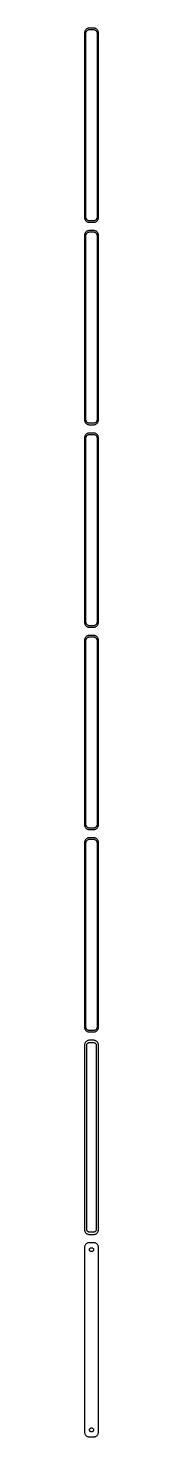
# Model space of a CAD drawing. Header units: metres. Extents: x -8 to 8, y 3180 to 6456.
# Drawn here: x -8 to 8, y 3180 to 4704 of the extents above; entities that cross this region are included whole.
import ezdxf

# ---------------------------------------------------------------- set-up
doc = ezdxf.new("R2010")
doc.units = ezdxf.units.M

msp = doc.modelspace()

# ---------------------------------------------------------------- linework, layer by layer
for p, q in [((-7.46057, 4699.63), (-7.5, 4699)), ((-7.5, 4699), (-7.5, 4499)), ((-7.34291, 4700.24), (-7.46057, 4699.63)), ((-7.14888, 4700.84), (-7.34291, 4700.24)), ((-6.88153, 4701.41), (-7.14888, 4700.84)), ((-6.54507, 4701.94), (-6.88153, 4701.41)), ((-6.14484, 4702.42), (-6.54507, 4701.94)), ((-5.68712, 4702.85), (-6.14484, 4702.42)), ((-6, 4698.5), (-5.96844, 4699)), ((-6, 4499.5), (-6, 4698.5)), ((-5.96844, 4699), (-5.87433, 4699.49)), ((-5.87433, 4699.49), (-5.7191, 4699.97)), ((-5.7191, 4699.97), (-5.50522, 4700.43)), ((-5.17912, 4703.22), (-5.68712, 4702.85)), ((-5.50522, 4700.43), (-5.23605, 4700.85)), ((-5.23605, 4700.85), (-4.91586, 4701.24)), ((-4.62889, 4703.52), (-5.17912, 4703.22)), ((-4.91586, 4701.24), (-4.54968, 4701.58)), ((-4.04507, 4703.76), (-4.62889, 4703.52)), ((-4.54968, 4701.58), (-4.1433, 4701.88)), ((-4.1433, 4701.88), (-3.70311, 4702.12)), ((-3.4369, 4703.91), (-4.04507, 4703.76)), ((-3.70311, 4702.12), (-3.23605, 4702.3)), ((-2.81395, 4703.99), (-3.4369, 4703.91)), ((-3.23605, 4702.3), (-2.74951, 4702.43)), ((2.81395, 4703.99), (-2.81395, 4703.99)), ((-2.74951, 4702.43), (-2.25116, 4702.49)), ((-2.25116, 4702.49), (2.25116, 4702.49)), ((2.25116, 4702.49), (2.74951, 4702.43)), ((2.74951, 4702.43), (3.23605, 4702.3)), ((3.4369, 4703.91), (2.81395, 4703.99)), ((3.23605, 4702.3), (3.70311, 4702.12)), ((4.04507, 4703.76), (3.4369, 4703.91)), ((3.70311, 4702.12), (4.1433, 4701.88)), ((4.62889, 4703.52), (4.04507, 4703.76)), ((4.1433, 4701.88), (4.54968, 4701.58)), ((4.54968, 4701.58), (4.91586, 4701.24)), ((5.17912, 4703.22), (4.62889, 4703.52)), ((4.91586, 4701.24), (5.23605, 4700.85)), ((5.68712, 4702.85), (5.17912, 4703.22)), ((5.23605, 4700.85), (5.50522, 4700.43)), ((5.50522, 4700.43), (5.7191, 4699.97)), ((6.14484, 4702.42), (5.68712, 4702.85)), ((5.7191, 4699.97), (5.87433, 4699.49)), ((5.87433, 4699.49), (5.96844, 4699)), ((5.96844, 4699), (6, 4698.5)), ((6, 4698.5), (6, 4499.5)), ((6.54507, 4701.94), (6.14484, 4702.42)), ((6.88153, 4701.41), (6.54507, 4701.94)), ((7.14888, 4700.84), (6.88153, 4701.41)), ((7.34291, 4700.24), (7.14888, 4700.84)), ((7.46057, 4699.63), (7.34291, 4700.24)), ((7.5, 4699), (7.46057, 4699.63)), ((7.5, 4499), (7.5, 4699)), ((-7.5, 4499), (-7.46057, 4498.37)), ((-7.46057, 4498.37), (-7.34291, 4497.76)), ((-7.34291, 4497.76), (-7.14888, 4497.16)), ((-7.14888, 4497.16), (-6.88153, 4496.59)), ((-6.88153, 4496.59), (-6.54507, 4496.06)), ((-6.54507, 4496.06), (-6.14484, 4495.58)), ((-5.96844, 4499), (-6, 4499.5)), ((-5.87433, 4498.51), (-5.96844, 4499)), ((-5.7191, 4498.03), (-5.87433, 4498.51)), ((-5.50522, 4497.57), (-5.7191, 4498.03)), ((-5.23605, 4497.15), (-5.50522, 4497.57)), ((-4.91586, 4496.76), (-5.23605, 4497.15)), ((-4.54968, 4496.42), (-4.91586, 4496.76)), ((-4.1433, 4496.12), (-4.54968, 4496.42)), ((-3.70311, 4495.88), (-4.1433, 4496.12)), ((-3.23605, 4495.7), (-3.70311, 4495.88)), ((3.70311, 4495.88), (3.23605, 4495.7)), ((4.1433, 4496.12), (3.70311, 4495.88)), ((4.54968, 4496.42), (4.1433, 4496.12)), ((4.91586, 4496.76), (4.54968, 4496.42)), ((5.23605, 4497.15), (4.91586, 4496.76)), ((5.50522, 4497.57), (5.23605, 4497.15)), ((5.7191, 4498.03), (5.50522, 4497.57)), ((5.87433, 4498.51), (5.7191, 4498.03)), ((5.96844, 4499), (5.87433, 4498.51)), ((6, 4499.5), (5.96844, 4499)), ((6.14484, 4495.58), (6.54507, 4496.06)), ((6.54507, 4496.06), (6.88153, 4496.59)), ((6.88153, 4496.59), (7.14888, 4497.16)), ((7.14888, 4497.16), (7.34291, 4497.76)), ((7.34291, 4497.76), (7.46057, 4498.37)), ((7.46057, 4498.37), (7.5, 4499)), ((-7.46057, 4480.63), (-7.5, 4480)), ((-7.34291, 4481.24), (-7.46057, 4480.63)), ((-7.14888, 4481.84), (-7.34291, 4481.24)), ((-6.88153, 4482.41), (-7.14888, 4481.84)), ((-6.54507, 4482.94), (-6.88153, 4482.41)), ((-6.14484, 4483.42), (-6.54507, 4482.94)), ((-6.14484, 4495.58), (-5.68712, 4495.15)), ((-5.68712, 4483.85), (-6.14484, 4483.42)), ((-5.87433, 4480.49), (-5.7191, 4480.97)), ((-5.7191, 4480.97), (-5.50522, 4481.43)), ((-5.68712, 4495.15), (-5.17912, 4494.78)), ((-5.17912, 4484.22), (-5.68712, 4483.85)), ((-5.50522, 4481.43), (-5.23605, 4481.85)), ((-5.23605, 4481.85), (-4.91586, 4482.24)), ((-5.17912, 4494.78), (-4.62889, 4494.48)), ((-4.62889, 4484.52), (-5.17912, 4484.22)), ((-4.91586, 4482.24), (-4.54968, 4482.58)), ((-4.62889, 4494.48), (-4.04507, 4494.24)), ((-4.04507, 4484.76), (-4.62889, 4484.52)), ((-4.54968, 4482.58), (-4.1433, 4482.88)), ((-4.1433, 4482.88), (-3.70311, 4483.12)), ((-4.04507, 4494.24), (-3.4369, 4494.09)), ((-3.4369, 4484.91), (-4.04507, 4484.76)), ((-3.70311, 4483.12), (-3.23605, 4483.3)), ((-3.4369, 4494.09), (-2.81395, 4494.01)), ((-2.81395, 4484.99), (-3.4369, 4484.91)), ((-2.74951, 4495.57), (-3.23605, 4495.7)), ((-3.23605, 4483.3), (-2.74951, 4483.43)), ((-2.81395, 4494.01), (2.81395, 4494.01)), ((2.81395, 4484.99), (-2.81395, 4484.99)), ((-2.25116, 4495.51), (-2.74951, 4495.57)), ((-2.74951, 4483.43), (-2.25116, 4483.49)), ((2.25116, 4495.51), (-2.25116, 4495.51)), ((-2.25116, 4483.49), (2.25116, 4483.49)), ((2.74951, 4495.57), (2.25116, 4495.51)), ((2.25116, 4483.49), (2.74951, 4483.43)), ((3.23605, 4495.7), (2.74951, 4495.57)), ((2.74951, 4483.43), (3.23605, 4483.3)), ((2.81395, 4494.01), (3.4369, 4494.09)), ((3.4369, 4484.91), (2.81395, 4484.99)), ((3.23605, 4483.3), (3.70311, 4483.12)), ((3.4369, 4494.09), (4.04507, 4494.24)), ((4.04507, 4484.76), (3.4369, 4484.91)), ((3.70311, 4483.12), (4.1433, 4482.88)), ((4.04507, 4494.24), (4.62889, 4494.48)), ((4.62889, 4484.52), (4.04507, 4484.76)), ((4.1433, 4482.88), (4.54968, 4482.58)), ((4.54968, 4482.58), (4.91586, 4482.24)), ((4.62889, 4494.48), (5.17912, 4494.78)), ((5.17912, 4484.22), (4.62889, 4484.52)), ((4.91586, 4482.24), (5.23605, 4481.85)), ((5.17912, 4494.78), (5.68712, 4495.15)), ((5.68712, 4483.85), (5.17912, 4484.22)), ((5.23605, 4481.85), (5.50522, 4481.43)), ((5.50522, 4481.43), (5.7191, 4480.97)), ((5.68712, 4495.15), (6.14484, 4495.58)), ((6.14484, 4483.42), (5.68712, 4483.85)), ((5.7191, 4480.97), (5.87433, 4480.49)), ((6.54507, 4482.94), (6.14484, 4483.42)), ((6.88153, 4482.41), (6.54507, 4482.94)), ((7.14888, 4481.84), (6.88153, 4482.41)), ((7.34291, 4481.24), (7.14888, 4481.84)), ((7.46057, 4480.63), (7.34291, 4481.24)), ((7.5, 4480), (7.46057, 4480.63)), ((-7.5, 4480), (-7.5, 4280)), ((-6, 4479.5), (-5.96844, 4480)), ((-6, 4280.5), (-6, 4479.5)), ((-5.96844, 4480), (-5.87433, 4480.49)), ((5.87433, 4480.49), (5.96844, 4480)), ((5.96844, 4480), (6, 4479.5)), ((6, 4479.5), (6, 4280.5)), ((7.5, 4280), (7.5, 4480)), ((-7.5, 4280), (-7.46057, 4279.37)), ((-7.46057, 4279.37), (-7.34291, 4278.76)), ((-7.34291, 4278.76), (-7.14888, 4278.16)), ((-7.14888, 4278.16), (-6.88153, 4277.59)), ((-6.88153, 4277.59), (-6.54507, 4277.06)), ((-6.54507, 4277.06), (-6.14484, 4276.58)), ((-6.14484, 4276.58), (-5.68712, 4276.15)), ((-5.96844, 4280), (-6, 4280.5)), ((-5.87433, 4279.51), (-5.96844, 4280)), ((-5.7191, 4279.03), (-5.87433, 4279.51)), ((-5.50522, 4278.57), (-5.7191, 4279.03)), ((-5.68712, 4276.15), (-5.17912, 4275.78)), ((-5.23605, 4278.15), (-5.50522, 4278.57)), ((-4.91586, 4277.76), (-5.23605, 4278.15)), ((-5.17912, 4275.78), (-4.62889, 4275.48)), ((-4.54968, 4277.42), (-4.91586, 4277.76)), ((-4.62889, 4275.48), (-4.04507, 4275.24)), ((-4.1433, 4277.12), (-4.54968, 4277.42)), ((-3.70311, 4276.88), (-4.1433, 4277.12)), ((-4.04507, 4275.24), (-3.4369, 4275.09)), ((-3.23605, 4276.7), (-3.70311, 4276.88)), ((-3.4369, 4275.09), (-2.81395, 4275.01)), ((-2.74951, 4276.57), (-3.23605, 4276.7)), ((-2.81395, 4275.01), (2.81395, 4275.01)), ((-2.25116, 4276.51), (-2.74951, 4276.57)), ((2.25116, 4276.51), (-2.25116, 4276.51)), ((2.74951, 4276.57), (2.25116, 4276.51)), ((3.23605, 4276.7), (2.74951, 4276.57)), ((2.81395, 4275.01), (3.4369, 4275.09)), ((3.70311, 4276.88), (3.23605, 4276.7)), ((3.4369, 4275.09), (4.04507, 4275.24)), ((4.1433, 4277.12), (3.70311, 4276.88)), ((4.04507, 4275.24), (4.62889, 4275.48)), ((4.54968, 4277.42), (4.1433, 4277.12)), ((4.91586, 4277.76), (4.54968, 4277.42)), ((4.62889, 4275.48), (5.17912, 4275.78)), ((5.23605, 4278.15), (4.91586, 4277.76)), ((5.17912, 4275.78), (5.68712, 4276.15)), ((5.50522, 4278.57), (5.23605, 4278.15)), ((5.7191, 4279.03), (5.50522, 4278.57)), ((5.68712, 4276.15), (6.14484, 4276.58)), ((5.87433, 4279.51), (5.7191, 4279.03)), ((5.96844, 4280), (5.87433, 4279.51)), ((6, 4280.5), (5.96844, 4280)), ((6.14484, 4276.58), (6.54507, 4277.06)), ((6.54507, 4277.06), (6.88153, 4277.59)), ((6.88153, 4277.59), (7.14888, 4278.16)), ((7.14888, 4278.16), (7.34291, 4278.76)), ((7.34291, 4278.76), (7.46057, 4279.37)), ((7.46057, 4279.37), (7.5, 4280)), ((-7.46057, 4261.63), (-7.5, 4261)), ((-7.5, 4261), (-7.5, 4061)), ((-7.34291, 4262.24), (-7.46057, 4261.63)), ((-7.14888, 4262.84), (-7.34291, 4262.24)), ((-6.88153, 4263.41), (-7.14888, 4262.84)), ((-6.54507, 4263.94), (-6.88153, 4263.41)), ((-6.14484, 4264.42), (-6.54507, 4263.94)), ((-5.68712, 4264.85), (-6.14484, 4264.42)), ((-6, 4260.5), (-5.96844, 4261)), ((-6, 4061.5), (-6, 4260.5)), ((-5.96844, 4261), (-5.87433, 4261.49)), ((-5.87433, 4261.49), (-5.7191, 4261.97)), ((-5.7191, 4261.97), (-5.50522, 4262.43)), ((-5.17912, 4265.22), (-5.68712, 4264.85)), ((-5.50522, 4262.43), (-5.23605, 4262.85)), ((-5.23605, 4262.85), (-4.91586, 4263.24)), ((-4.62889, 4265.52), (-5.17912, 4265.22)), ((-4.91586, 4263.24), (-4.54968, 4263.58)), ((-4.04507, 4265.76), (-4.62889, 4265.52)), ((-4.54968, 4263.58), (-4.1433, 4263.88)), ((-4.1433, 4263.88), (-3.70311, 4264.12)), ((-3.4369, 4265.91), (-4.04507, 4265.76)), ((-3.70311, 4264.12), (-3.23605, 4264.3)), ((-2.81395, 4265.99), (-3.4369, 4265.91)), ((-3.23605, 4264.3), (-2.74951, 4264.43)), ((2.81395, 4265.99), (-2.81395, 4265.99)), ((-2.74951, 4264.43), (-2.25116, 4264.49)), ((-2.25116, 4264.49), (2.25116, 4264.49)), ((2.25116, 4264.49), (2.74951, 4264.43)), ((2.74951, 4264.43), (3.23605, 4264.3)), ((3.4369, 4265.91), (2.81395, 4265.99)), ((3.23605, 4264.3), (3.70311, 4264.12)), ((4.04507, 4265.76), (3.4369, 4265.91)), ((3.70311, 4264.12), (4.1433, 4263.88)), ((4.62889, 4265.52), (4.04507, 4265.76)), ((4.1433, 4263.88), (4.54968, 4263.58)), ((4.54968, 4263.58), (4.91586, 4263.24)), ((5.17912, 4265.22), (4.62889, 4265.52)), ((4.91586, 4263.24), (5.23605, 4262.85)), ((5.68712, 4264.85), (5.17912, 4265.22)), ((5.23605, 4262.85), (5.50522, 4262.43)), ((5.50522, 4262.43), (5.7191, 4261.97)), ((6.14484, 4264.42), (5.68712, 4264.85)), ((5.7191, 4261.97), (5.87433, 4261.49)), ((5.87433, 4261.49), (5.96844, 4261)), ((5.96844, 4261), (6, 4260.5)), ((6, 4260.5), (6, 4061.5)), ((6.54507, 4263.94), (6.14484, 4264.42)), ((6.88153, 4263.41), (6.54507, 4263.94)), ((7.14888, 4262.84), (6.88153, 4263.41)), ((7.34291, 4262.24), (7.14888, 4262.84)), ((7.46057, 4261.63), (7.34291, 4262.24)), ((7.5, 4261), (7.46057, 4261.63)), ((7.5, 4061), (7.5, 4261)), ((-7.5, 4061), (-7.46057, 4060.37)), ((-7.46057, 4060.37), (-7.34291, 4059.76)), ((-7.34291, 4059.76), (-7.14888, 4059.16)), ((-7.14888, 4059.16), (-6.88153, 4058.59)), ((-6.88153, 4058.59), (-6.54507, 4058.06)), ((-6.54507, 4058.06), (-6.14484, 4057.58)), ((-6.14484, 4057.58), (-5.68712, 4057.15)), ((-5.96844, 4061), (-6, 4061.5)), ((-5.87433, 4060.51), (-5.96844, 4061)), ((-5.7191, 4060.03), (-5.87433, 4060.51)), ((-5.50522, 4059.57), (-5.7191, 4060.03)), ((-5.68712, 4057.15), (-5.17912, 4056.78)), ((-5.23605, 4059.15), (-5.50522, 4059.57)), ((-4.91586, 4058.76), (-5.23605, 4059.15)), ((-5.17912, 4056.78), (-4.62889, 4056.48)), ((-4.54968, 4058.42), (-4.91586, 4058.76)), ((-4.62889, 4056.48), (-4.04507, 4056.24)), ((-4.1433, 4058.12), (-4.54968, 4058.42)), ((-3.70311, 4057.88), (-4.1433, 4058.12)), ((-4.04507, 4056.24), (-3.4369, 4056.09)), ((-3.23605, 4057.7), (-3.70311, 4057.88)), ((-3.4369, 4056.09), (-2.81395, 4056.01)), ((-2.74951, 4057.57), (-3.23605, 4057.7)), ((-2.81395, 4056.01), (2.81395, 4056.01)), ((-2.25116, 4057.51), (-2.74951, 4057.57)), ((2.25116, 4057.51), (-2.25116, 4057.51)), ((2.74951, 4057.57), (2.25116, 4057.51)), ((3.23605, 4057.7), (2.74951, 4057.57)), ((2.81395, 4056.01), (3.4369, 4056.09)), ((3.70311, 4057.88), (3.23605, 4057.7)), ((3.4369, 4056.09), (4.04507, 4056.24)), ((4.1433, 4058.12), (3.70311, 4057.88)), ((4.04507, 4056.24), (4.62889, 4056.48)), ((4.54968, 4058.42), (4.1433, 4058.12)), ((4.91586, 4058.76), (4.54968, 4058.42)), ((4.62889, 4056.48), (5.17912, 4056.78)), ((5.23605, 4059.15), (4.91586, 4058.76)), ((5.17912, 4056.78), (5.68712, 4057.15)), ((5.50522, 4059.57), (5.23605, 4059.15)), ((5.7191, 4060.03), (5.50522, 4059.57)), ((5.68712, 4057.15), (6.14484, 4057.58)), ((5.87433, 4060.51), (5.7191, 4060.03)), ((5.96844, 4061), (5.87433, 4060.51)), ((6, 4061.5), (5.96844, 4061)), ((6.14484, 4057.58), (6.54507, 4058.06)), ((6.54507, 4058.06), (6.88153, 4058.59)), ((6.88153, 4058.59), (7.14888, 4059.16)), ((7.14888, 4059.16), (7.34291, 4059.76)), ((7.34291, 4059.76), (7.46057, 4060.37)), ((7.46057, 4060.37), (7.5, 4061)), ((-7.46057, 4042.63), (-7.5, 4042)), ((-7.5, 4042), (-7.5, 3842)), ((-7.34291, 4043.24), (-7.46057, 4042.63)), ((-7.14888, 4043.84), (-7.34291, 4043.24)), ((-6.88153, 4044.41), (-7.14888, 4043.84)), ((-6.54507, 4044.94), (-6.88153, 4044.41)), ((-6.14484, 4045.42), (-6.54507, 4044.94)), ((-5.68712, 4045.85), (-6.14484, 4045.42)), ((-6, 4041.5), (-5.96844, 4042)), ((-6, 3842.5), (-6, 4041.5)), ((-5.96844, 4042), (-5.87433, 4042.49)), ((-5.87433, 4042.49), (-5.7191, 4042.97)), ((-5.7191, 4042.97), (-5.50522, 4043.43)), ((-5.17912, 4046.22), (-5.68712, 4045.85)), ((-5.50522, 4043.43), (-5.23605, 4043.85)), ((-5.23605, 4043.85), (-4.91586, 4044.24)), ((-4.62889, 4046.52), (-5.17912, 4046.22)), ((-4.91586, 4044.24), (-4.54968, 4044.58)), ((-4.04507, 4046.76), (-4.62889, 4046.52)), ((-4.54968, 4044.58), (-4.1433, 4044.88)), ((-4.1433, 4044.88), (-3.70311, 4045.12)), ((-3.4369, 4046.91), (-4.04507, 4046.76)), ((-3.70311, 4045.12), (-3.23605, 4045.3)), ((-2.81395, 4046.99), (-3.4369, 4046.91)), ((-3.23605, 4045.3), (-2.74951, 4045.43)), ((2.81395, 4046.99), (-2.81395, 4046.99)), ((-2.74951, 4045.43), (-2.25116, 4045.49)), ((-2.25116, 4045.49), (2.25116, 4045.49)), ((2.25116, 4045.49), (2.74951, 4045.43)), ((2.74951, 4045.43), (3.23605, 4045.3)), ((3.4369, 4046.91), (2.81395, 4046.99)), ((3.23605, 4045.3), (3.70311, 4045.12)), ((4.04507, 4046.76), (3.4369, 4046.91)), ((3.70311, 4045.12), (4.1433, 4044.88)), ((4.62889, 4046.52), (4.04507, 4046.76)), ((4.1433, 4044.88), (4.54968, 4044.58)), ((4.54968, 4044.58), (4.91586, 4044.24)), ((5.17912, 4046.22), (4.62889, 4046.52)), ((4.91586, 4044.24), (5.23605, 4043.85)), ((5.68712, 4045.85), (5.17912, 4046.22)), ((5.23605, 4043.85), (5.50522, 4043.43)), ((5.50522, 4043.43), (5.7191, 4042.97)), ((6.14484, 4045.42), (5.68712, 4045.85)), ((5.7191, 4042.97), (5.87433, 4042.49)), ((5.87433, 4042.49), (5.96844, 4042)), ((5.96844, 4042), (6, 4041.5)), ((6, 4041.5), (6, 3842.5)), ((6.54507, 4044.94), (6.14484, 4045.42)), ((6.88153, 4044.41), (6.54507, 4044.94)), ((7.14888, 4043.84), (6.88153, 4044.41)), ((7.34291, 4043.24), (7.14888, 4043.84)), ((7.46057, 4042.63), (7.34291, 4043.24)), ((7.5, 4042), (7.46057, 4042.63)), ((7.5, 3842), (7.5, 4042)), ((-7.5, 3842), (-7.46057, 3841.37)), ((-7.46057, 3841.37), (-7.34291, 3840.76)), ((-7.34291, 3840.76), (-7.14888, 3840.16)), ((-5.96844, 3842), (-6, 3842.5)), ((-5.87433, 3841.51), (-5.96844, 3842)), ((-5.7191, 3841.03), (-5.87433, 3841.51)), ((-5.50522, 3840.57), (-5.7191, 3841.03)), ((-5.23605, 3840.15), (-5.50522, 3840.57)), ((5.50522, 3840.57), (5.23605, 3840.15)), ((5.7191, 3841.03), (5.50522, 3840.57)), ((5.87433, 3841.51), (5.7191, 3841.03)), ((5.96844, 3842), (5.87433, 3841.51)), ((6, 3842.5), (5.96844, 3842)), ((7.14888, 3840.16), (7.34291, 3840.76)), ((7.34291, 3840.76), (7.46057, 3841.37)), ((7.46057, 3841.37), (7.5, 3842)), ((-7.14888, 3840.16), (-6.88153, 3839.59)), ((-6.88153, 3825.41), (-7.14888, 3824.84)), ((-6.88153, 3839.59), (-6.54507, 3839.06)), ((-6.54507, 3825.94), (-6.88153, 3825.41)), ((-6.54507, 3839.06), (-6.14484, 3838.58)), ((-6.14484, 3826.42), (-6.54507, 3825.94)), ((-6.14484, 3838.58), (-5.68712, 3838.15)), ((-5.68712, 3826.85), (-6.14484, 3826.42)), ((-5.68712, 3838.15), (-5.17912, 3837.78)), ((-5.17912, 3827.22), (-5.68712, 3826.85)), ((-4.91586, 3839.76), (-5.23605, 3840.15)), ((-5.23605, 3824.85), (-4.91586, 3825.24)), ((-5.17912, 3837.78), (-4.62889, 3837.48)), ((-4.62889, 3827.52), (-5.17912, 3827.22)), ((-4.54968, 3839.42), (-4.91586, 3839.76)), ((-4.91586, 3825.24), (-4.54968, 3825.58)), ((-4.62889, 3837.48), (-4.04507, 3837.24)), ((-4.04507, 3827.76), (-4.62889, 3827.52)), ((-4.1433, 3839.12), (-4.54968, 3839.42)), ((-4.54968, 3825.58), (-4.1433, 3825.88)), ((-3.70311, 3838.88), (-4.1433, 3839.12)), ((-4.1433, 3825.88), (-3.70311, 3826.12)), ((-4.04507, 3837.24), (-3.4369, 3837.09)), ((-3.4369, 3827.91), (-4.04507, 3827.76)), ((-3.23605, 3838.7), (-3.70311, 3838.88)), ((-3.70311, 3826.12), (-3.23605, 3826.3)), ((-3.4369, 3837.09), (-2.81395, 3837.01)), ((-2.81395, 3827.99), (-3.4369, 3827.91)), ((-2.74951, 3838.57), (-3.23605, 3838.7)), ((-3.23605, 3826.3), (-2.74951, 3826.43)), ((-2.81395, 3837.01), (2.81395, 3837.01)), ((2.81395, 3827.99), (-2.81395, 3827.99)), ((-2.25116, 3838.51), (-2.74951, 3838.57)), ((-2.74951, 3826.43), (-2.25116, 3826.49)), ((2.25116, 3838.51), (-2.25116, 3838.51)), ((-2.25116, 3826.49), (2.25116, 3826.49)), ((2.74951, 3838.57), (2.25116, 3838.51)), ((2.25116, 3826.49), (2.74951, 3826.43)), ((3.23605, 3838.7), (2.74951, 3838.57)), ((2.74951, 3826.43), (3.23605, 3826.3)), ((2.81395, 3837.01), (3.4369, 3837.09)), ((3.4369, 3827.91), (2.81395, 3827.99)), ((3.70311, 3838.88), (3.23605, 3838.7)), ((3.23605, 3826.3), (3.70311, 3826.12)), ((3.4369, 3837.09), (4.04507, 3837.24)), ((4.04507, 3827.76), (3.4369, 3827.91)), ((4.1433, 3839.12), (3.70311, 3838.88)), ((3.70311, 3826.12), (4.1433, 3825.88)), ((4.04507, 3837.24), (4.62889, 3837.48)), ((4.62889, 3827.52), (4.04507, 3827.76)), ((4.54968, 3839.42), (4.1433, 3839.12)), ((4.1433, 3825.88), (4.54968, 3825.58)), ((4.91586, 3839.76), (4.54968, 3839.42)), ((4.54968, 3825.58), (4.91586, 3825.24)), ((4.62889, 3837.48), (5.17912, 3837.78)), ((5.17912, 3827.22), (4.62889, 3827.52)), ((5.23605, 3840.15), (4.91586, 3839.76)), ((4.91586, 3825.24), (5.23605, 3824.85)), ((5.17912, 3837.78), (5.68712, 3838.15)), ((5.68712, 3826.85), (5.17912, 3827.22)), ((5.68712, 3838.15), (6.14484, 3838.58)), ((6.14484, 3826.42), (5.68712, 3826.85)), ((6.14484, 3838.58), (6.54507, 3839.06)), ((6.54507, 3825.94), (6.14484, 3826.42)), ((6.54507, 3839.06), (6.88153, 3839.59)), ((6.88153, 3825.41), (6.54507, 3825.94)), ((6.88153, 3839.59), (7.14888, 3840.16)), ((7.14888, 3824.84), (6.88153, 3825.41)), ((-7.46057, 3823.63), (-7.5, 3823)), ((-7.5, 3823), (-7.5, 3623)), ((-7.34291, 3824.24), (-7.46057, 3823.63)), ((-7.14888, 3824.84), (-7.34291, 3824.24)), ((-6, 3822.5), (-5.96844, 3823)), ((-6, 3623.5), (-6, 3822.5)), ((-5.96844, 3823), (-5.87433, 3823.49)), ((-5.87433, 3823.49), (-5.7191, 3823.97)), ((-5.7191, 3823.97), (-5.50522, 3824.43)), ((-5.50522, 3824.43), (-5.23605, 3824.85)), ((5.23605, 3824.85), (5.50522, 3824.43)), ((5.50522, 3824.43), (5.7191, 3823.97)), ((5.7191, 3823.97), (5.87433, 3823.49)), ((5.87433, 3823.49), (5.96844, 3823)), ((5.96844, 3823), (6, 3822.5)), ((6, 3822.5), (6, 3623.5)), ((7.34291, 3824.24), (7.14888, 3824.84)), ((7.46057, 3823.63), (7.34291, 3824.24)), ((7.5, 3823), (7.46057, 3823.63)), ((7.5, 3623), (7.5, 3823)), ((-7.5, 3623), (-7.46057, 3622.37)), ((-7.46057, 3622.37), (-7.34291, 3621.76)), ((-7.34291, 3621.76), (-7.14888, 3621.16)), ((-7.14888, 3621.16), (-6.88153, 3620.59)), ((-6.88153, 3620.59), (-6.54507, 3620.06)), ((-6.54507, 3620.06), (-6.14484, 3619.58)), ((-6.14484, 3619.58), (-5.68712, 3619.15)), ((-5.96844, 3623), (-6, 3623.5)), ((-5.87433, 3622.51), (-5.96844, 3623)), ((-5.7191, 3622.03), (-5.87433, 3622.51)), ((-5.50522, 3621.57), (-5.7191, 3622.03)), ((-5.68712, 3619.15), (-5.17912, 3618.78)), ((-5.23605, 3621.15), (-5.50522, 3621.57)), ((-4.91586, 3620.76), (-5.23605, 3621.15)), ((-5.17912, 3618.78), (-4.62889, 3618.48)), ((-4.54968, 3620.42), (-4.91586, 3620.76)), ((-4.62889, 3618.48), (-4.04507, 3618.24)), ((-4.1433, 3620.12), (-4.54968, 3620.42)), ((-3.70311, 3619.88), (-4.1433, 3620.12)), ((-4.04507, 3618.24), (-3.4369, 3618.09)), ((-3.23605, 3619.7), (-3.70311, 3619.88)), ((-3.4369, 3618.09), (-2.81395, 3618.01)), ((-2.74951, 3619.57), (-3.23605, 3619.7)), ((-2.81395, 3618.01), (2.81395, 3618.01)), ((-2.25116, 3619.51), (-2.74951, 3619.57)), ((2.25116, 3619.51), (-2.25116, 3619.51)), ((2.74951, 3619.57), (2.25116, 3619.51)), ((3.23605, 3619.7), (2.74951, 3619.57)), ((2.81395, 3618.01), (3.4369, 3618.09)), ((3.70311, 3619.88), (3.23605, 3619.7)), ((3.4369, 3618.09), (4.04507, 3618.24)), ((4.1433, 3620.12), (3.70311, 3619.88)), ((4.04507, 3618.24), (4.62889, 3618.48)), ((4.54968, 3620.42), (4.1433, 3620.12)), ((4.91586, 3620.76), (4.54968, 3620.42)), ((4.62889, 3618.48), (5.17912, 3618.78)), ((5.23605, 3621.15), (4.91586, 3620.76)), ((5.17912, 3618.78), (5.68712, 3619.15)), ((5.50522, 3621.57), (5.23605, 3621.15)), ((5.7191, 3622.03), (5.50522, 3621.57)), ((5.68712, 3619.15), (6.14484, 3619.58)), ((5.87433, 3622.51), (5.7191, 3622.03)), ((5.96844, 3623), (5.87433, 3622.51)), ((6, 3623.5), (5.96844, 3623)), ((6.14484, 3619.58), (6.54507, 3620.06)), ((6.54507, 3620.06), (6.88153, 3620.59)), ((6.88153, 3620.59), (7.14888, 3621.16)), ((7.14888, 3621.16), (7.34291, 3621.76)), ((7.34291, 3621.76), (7.46057, 3622.37)), ((7.46057, 3622.37), (7.5, 3623)), ((-7.46057, 3604.63), (-7.5, 3604)), ((-7.5, 3604), (-7.5, 3404)), ((-7.34291, 3605.24), (-7.46057, 3604.63)), ((-7.14888, 3605.84), (-7.34291, 3605.24)), ((-6.88153, 3606.41), (-7.14888, 3605.84)), ((-6.54507, 3606.94), (-6.88153, 3606.41)), ((-6.14484, 3607.42), (-6.54507, 3606.94)), ((-5.68712, 3607.85), (-6.14484, 3607.42)), ((-5.17912, 3608.22), (-5.68712, 3607.85)), ((-4.62889, 3608.52), (-5.17912, 3608.22)), ((-5.11292, 3603.5), (-5.08836, 3603.89)), ((-5.11292, 3404.5), (-5.11292, 3603.5)), ((-5.08836, 3603.89), (-5.01512, 3604.27)), ((-5.01512, 3604.27), (-4.89432, 3604.65)), ((-4.89432, 3604.65), (-4.72786, 3605)), ((-4.72786, 3605), (-4.5184, 3605.33)), ((-4.04507, 3608.76), (-4.62889, 3608.52)), ((-4.5184, 3605.33), (-4.26921, 3605.63)), ((-4.26921, 3605.63), (-3.98424, 3605.9)), ((-3.4369, 3608.91), (-4.04507, 3608.76)), ((-3.98424, 3605.9), (-3.66798, 3606.13)), ((-3.66798, 3606.13), (-3.32541, 3606.32)), ((-2.81395, 3608.99), (-3.4369, 3608.91)), ((-3.32541, 3606.32), (-2.96194, 3606.46)), ((-2.96194, 3606.46), (-2.5833, 3606.56)), ((2.81395, 3608.99), (-2.81395, 3608.99)), ((-2.5833, 3606.56), (-2.19545, 3606.61)), ((-2.19545, 3606.61), (2.19545, 3606.61)), ((2.19545, 3606.61), (2.5833, 3606.56)), ((2.5833, 3606.56), (2.96194, 3606.46)), ((3.4369, 3608.91), (2.81395, 3608.99)), ((2.96194, 3606.46), (3.32541, 3606.32)), ((3.32541, 3606.32), (3.66798, 3606.13)), ((4.04507, 3608.76), (3.4369, 3608.91)), ((3.66798, 3606.13), (3.98424, 3605.9)), ((3.98424, 3605.9), (4.26921, 3605.63)), ((4.62889, 3608.52), (4.04507, 3608.76)), ((4.26921, 3605.63), (4.5184, 3605.33)), ((4.5184, 3605.33), (4.72786, 3605)), ((5.17912, 3608.22), (4.62889, 3608.52)), ((4.72786, 3605), (4.89432, 3604.65)), ((4.89432, 3604.65), (5.01512, 3604.27)), ((5.01512, 3604.27), (5.08836, 3603.89)), ((5.08836, 3603.89), (5.11292, 3603.5)), ((5.11292, 3603.5), (5.11292, 3404.5)), ((5.68712, 3607.85), (5.17912, 3608.22)), ((6.14484, 3607.42), (5.68712, 3607.85)), ((6.54507, 3606.94), (6.14484, 3607.42)), ((6.88153, 3606.41), (6.54507, 3606.94)), ((7.14888, 3605.84), (6.88153, 3606.41)), ((7.34291, 3605.24), (7.14888, 3605.84)), ((7.46057, 3604.63), (7.34291, 3605.24)), ((7.5, 3604), (7.46057, 3604.63)), ((7.5, 3404), (7.5, 3604)), ((-7.5, 3404), (-7.46057, 3403.37)), ((-7.46057, 3403.37), (-7.34291, 3402.76)), ((-7.34291, 3402.76), (-7.14888, 3402.16)), ((-7.14888, 3402.16), (-6.88153, 3401.59)), ((-6.88153, 3401.59), (-6.54507, 3401.06)), ((-6.54507, 3401.06), (-6.14484, 3400.58)), ((-6.14484, 3400.58), (-5.68712, 3400.15)), ((-5.68712, 3400.15), (-5.17912, 3399.78)), ((-5.17912, 3399.78), (-4.62889, 3399.48)), ((-5.08836, 3404.11), (-5.11292, 3404.5)), ((-5.01512, 3403.73), (-5.08836, 3404.11)), ((-4.89432, 3403.35), (-5.01512, 3403.73)), ((-4.72786, 3403), (-4.89432, 3403.35)), ((-4.5184, 3402.67), (-4.72786, 3403)), ((-4.62889, 3399.48), (-4.04507, 3399.24)), ((-4.26921, 3402.37), (-4.5184, 3402.67)), ((-3.98424, 3402.1), (-4.26921, 3402.37)), ((-4.04507, 3399.24), (-3.4369, 3399.09)), ((-3.66798, 3401.87), (-3.98424, 3402.1)), ((-3.32541, 3401.68), (-3.66798, 3401.87)), ((-3.4369, 3399.09), (-2.81395, 3399.01)), ((-2.96194, 3401.54), (-3.32541, 3401.68)), ((-2.5833, 3401.44), (-2.96194, 3401.54)), ((-2.81395, 3399.01), (2.81395, 3399.01)), ((-2.19545, 3401.39), (-2.5833, 3401.44)), ((2.19545, 3401.39), (-2.19545, 3401.39)), ((2.5833, 3401.44), (2.19545, 3401.39)), ((2.96194, 3401.54), (2.5833, 3401.44)), ((2.81395, 3399.01), (3.4369, 3399.09)), ((3.32541, 3401.68), (2.96194, 3401.54)), ((3.66798, 3401.87), (3.32541, 3401.68)), ((3.4369, 3399.09), (4.04507, 3399.24)), ((3.98424, 3402.1), (3.66798, 3401.87)), ((4.26921, 3402.37), (3.98424, 3402.1)), ((4.04507, 3399.24), (4.62889, 3399.48)), ((4.5184, 3402.67), (4.26921, 3402.37)), ((4.72786, 3403), (4.5184, 3402.67)), ((4.62889, 3399.48), (5.17912, 3399.78)), ((4.89432, 3403.35), (4.72786, 3403)), ((5.01512, 3403.73), (4.89432, 3403.35)), ((5.08836, 3404.11), (5.01512, 3403.73)), ((5.11292, 3404.5), (5.08836, 3404.11)), ((5.17912, 3399.78), (5.68712, 3400.15)), ((5.68712, 3400.15), (6.14484, 3400.58)), ((6.14484, 3400.58), (6.54507, 3401.06)), ((6.54507, 3401.06), (6.88153, 3401.59)), ((6.88153, 3401.59), (7.14888, 3402.16)), ((7.14888, 3402.16), (7.34291, 3402.76)), ((7.34291, 3402.76), (7.46057, 3403.37)), ((7.46057, 3403.37), (7.5, 3404)), ((-7.46057, 3385.63), (-7.5, 3385)), ((-7.5, 3385), (-7.5, 3185)), ((-7.34291, 3386.24), (-7.46057, 3385.63)), ((-7.14888, 3386.84), (-7.34291, 3386.24)), ((-6.88153, 3387.41), (-7.14888, 3386.84)), ((-6.54507, 3387.94), (-6.88153, 3387.41)), ((-6.14484, 3388.42), (-6.54507, 3387.94)), ((-5.68712, 3388.85), (-6.14484, 3388.42)), ((-5.17912, 3389.22), (-5.68712, 3388.85)), ((-4.62889, 3389.52), (-5.17912, 3389.22)), ((-4.04507, 3389.76), (-4.62889, 3389.52)), ((-3.4369, 3389.91), (-4.04507, 3389.76)), ((-2.81395, 3389.99), (-3.4369, 3389.91)), ((2.81395, 3389.99), (-2.81395, 3389.99)), ((-2.06821, 3383.03), (-1.98534, 3383.29)), ((-1.98534, 3383.29), (-1.87117, 3383.53)), ((-1.87117, 3383.53), (-1.72748, 3383.76)), ((-1.72748, 3383.76), (-1.55655, 3383.96)), ((-1.55655, 3383.96), (-1.36108, 3384.15)), ((-1.36108, 3384.15), (-1.14413, 3384.3)), ((-1.14413, 3384.3), (-0.90915, 3384.43)), ((-0.90915, 3384.43), (-0.65984, 3384.53)), ((-0.65984, 3384.53), (-0.4001, 3384.6)), ((-0.4001, 3384.6), (-0.13406, 3384.63)), ((-0.13406, 3384.63), (0.13406, 3384.63)), ((0.13406, 3384.63), (0.4001, 3384.6)), ((0.4001, 3384.6), (0.65984, 3384.53)), ((0.65984, 3384.53), (0.90915, 3384.43)), ((0.90915, 3384.43), (1.14413, 3384.3)), ((1.14413, 3384.3), (1.36108, 3384.15)), ((1.36108, 3384.15), (1.55655, 3383.96)), ((1.55655, 3383.96), (1.72748, 3383.76)), ((1.72748, 3383.76), (1.87117, 3383.53)), ((1.87117, 3383.53), (1.98534, 3383.29)), ((1.98534, 3383.29), (2.06821, 3383.03)), ((3.4369, 3389.91), (2.81395, 3389.99)), ((4.04507, 3389.76), (3.4369, 3389.91)), ((4.62889, 3389.52), (4.04507, 3389.76)), ((5.17912, 3389.22), (4.62889, 3389.52)), ((5.68712, 3388.85), (5.17912, 3389.22)), ((6.14484, 3388.42), (5.68712, 3388.85)), ((6.54507, 3387.94), (6.14484, 3388.42)), ((6.88153, 3387.41), (6.54507, 3387.94)), ((7.14888, 3386.84), (6.88153, 3387.41)), ((7.34291, 3386.24), (7.14888, 3386.84)), ((7.46057, 3385.63), (7.34291, 3386.24)), ((7.5, 3385), (7.46057, 3385.63)), ((7.5, 3185), (7.5, 3385)), ((-2.13528, 3382.5), (-2.11845, 3382.77)), ((-2.11845, 3382.23), (-2.13528, 3382.5)), ((-2.11845, 3382.77), (-2.06821, 3383.03)), ((-2.06821, 3381.97), (-2.11845, 3382.23)), ((-1.98534, 3381.71), (-2.06821, 3381.97)), ((-1.87117, 3381.47), (-1.98534, 3381.71)), ((-1.72748, 3381.24), (-1.87117, 3381.47)), ((-1.55655, 3381.04), (-1.72748, 3381.24)), ((-1.36108, 3380.85), (-1.55655, 3381.04)), ((-1.14413, 3380.7), (-1.36108, 3380.85)), ((-0.90915, 3380.57), (-1.14413, 3380.7)), ((-0.65984, 3380.47), (-0.90915, 3380.57)), ((-0.4001, 3380.4), (-0.65984, 3380.47)), ((-0.13406, 3380.37), (-0.4001, 3380.4)), ((0.13406, 3380.37), (-0.13406, 3380.37)), ((0.4001, 3380.4), (0.13406, 3380.37)), ((0.65984, 3380.47), (0.4001, 3380.4)), ((0.90915, 3380.57), (0.65984, 3380.47)), ((1.14413, 3380.7), (0.90915, 3380.57)), ((1.36108, 3380.85), (1.14413, 3380.7)), ((1.55655, 3381.04), (1.36108, 3380.85)), ((1.72748, 3381.24), (1.55655, 3381.04)), ((1.87117, 3381.47), (1.72748, 3381.24)), ((1.98534, 3381.71), (1.87117, 3381.47)), ((2.06821, 3381.97), (1.98534, 3381.71)), ((2.06821, 3383.03), (2.11845, 3382.77)), ((2.11845, 3382.23), (2.06821, 3381.97)), ((2.11845, 3382.77), (2.13528, 3382.5)), ((2.13528, 3382.5), (2.11845, 3382.23)), ((-2.13528, 3187.5), (-2.11845, 3187.77)), ((-2.11845, 3187.23), (-2.13528, 3187.5)), ((-2.11845, 3187.77), (-2.06821, 3188.03)), ((-2.06821, 3186.97), (-2.11845, 3187.23)), ((-2.06821, 3188.03), (-1.98534, 3188.29)), ((-1.98534, 3186.71), (-2.06821, 3186.97)), ((-1.98534, 3188.29), (-1.87117, 3188.53)), ((-1.87117, 3186.47), (-1.98534, 3186.71)), ((-1.87117, 3188.53), (-1.72748, 3188.76)), ((-1.72748, 3186.24), (-1.87117, 3186.47)), ((-1.72748, 3188.76), (-1.55655, 3188.96)), ((-1.55655, 3186.04), (-1.72748, 3186.24)), ((-1.55655, 3188.96), (-1.36108, 3189.15)), ((-1.36108, 3185.85), (-1.55655, 3186.04)), ((-1.36108, 3189.15), (-1.14413, 3189.3)), ((-1.14413, 3185.7), (-1.36108, 3185.85)), ((-1.14413, 3189.3), (-0.90915, 3189.43)), ((-0.90915, 3185.57), (-1.14413, 3185.7)), ((-0.90915, 3189.43), (-0.65984, 3189.53)), ((-0.65984, 3185.47), (-0.90915, 3185.57)), ((-0.65984, 3189.53), (-0.4001, 3189.6)), ((-0.4001, 3185.4), (-0.65984, 3185.47)), ((-0.4001, 3189.6), (-0.13406, 3189.63)), ((-0.13406, 3185.37), (-0.4001, 3185.4)), ((-0.13406, 3189.63), (0.13406, 3189.63)), ((0.13406, 3185.37), (-0.13406, 3185.37)), ((0.13406, 3189.63), (0.4001, 3189.6)), ((0.4001, 3185.4), (0.13406, 3185.37)), ((0.4001, 3189.6), (0.65984, 3189.53)), ((0.65984, 3185.47), (0.4001, 3185.4)), ((0.65984, 3189.53), (0.90915, 3189.43)), ((0.90915, 3185.57), (0.65984, 3185.47)), ((0.90915, 3189.43), (1.14413, 3189.3)), ((1.14413, 3185.7), (0.90915, 3185.57)), ((1.14413, 3189.3), (1.36108, 3189.15)), ((1.36108, 3185.85), (1.14413, 3185.7)), ((1.36108, 3189.15), (1.55655, 3188.96)), ((1.55655, 3186.04), (1.36108, 3185.85)), ((1.55655, 3188.96), (1.72748, 3188.76)), ((1.72748, 3186.24), (1.55655, 3186.04)), ((1.72748, 3188.76), (1.87117, 3188.53)), ((1.87117, 3186.47), (1.72748, 3186.24)), ((1.87117, 3188.53), (1.98534, 3188.29)), ((1.98534, 3186.71), (1.87117, 3186.47)), ((1.98534, 3188.29), (2.06821, 3188.03)), ((2.06821, 3186.97), (1.98534, 3186.71)), ((2.06821, 3188.03), (2.11845, 3187.77)), ((2.11845, 3187.23), (2.06821, 3186.97)), ((2.11845, 3187.77), (2.13528, 3187.5)), ((2.13528, 3187.5), (2.11845, 3187.23)), ((-7.5, 3185), (-7.46057, 3184.37)), ((-7.46057, 3184.37), (-7.34291, 3183.76)), ((-7.34291, 3183.76), (-7.14888, 3183.16)), ((-7.14888, 3183.16), (-6.88153, 3182.59)), ((-6.88153, 3182.59), (-6.54507, 3182.06)), ((-6.54507, 3182.06), (-6.14484, 3181.58)), ((-6.14484, 3181.58), (-5.68712, 3181.15)), ((-5.68712, 3181.15), (-5.17912, 3180.78)), ((-5.17912, 3180.78), (-4.62889, 3180.48)), ((-4.62889, 3180.48), (-4.04507, 3180.24)), ((-4.04507, 3180.24), (-3.4369, 3180.09)), ((-3.4369, 3180.09), (-2.81395, 3180.01)), ((-2.81395, 3180.01), (2.81395, 3180.01)), ((2.81395, 3180.01), (3.4369, 3180.09)), ((3.4369, 3180.09), (4.04507, 3180.24)), ((4.04507, 3180.24), (4.62889, 3180.48)), ((4.62889, 3180.48), (5.17912, 3180.78)), ((5.17912, 3180.78), (5.68712, 3181.15)), ((5.68712, 3181.15), (6.14484, 3181.58)), ((6.14484, 3181.58), (6.54507, 3182.06)), ((6.54507, 3182.06), (6.88153, 3182.59)), ((6.88153, 3182.59), (7.14888, 3183.16)), ((7.14888, 3183.16), (7.34291, 3183.76)), ((7.34291, 3183.76), (7.46057, 3184.37)), ((7.46057, 3184.37), (7.5, 3185))]:
    msp.add_line(p, q)

doc.saveas('drawing.dxf')
